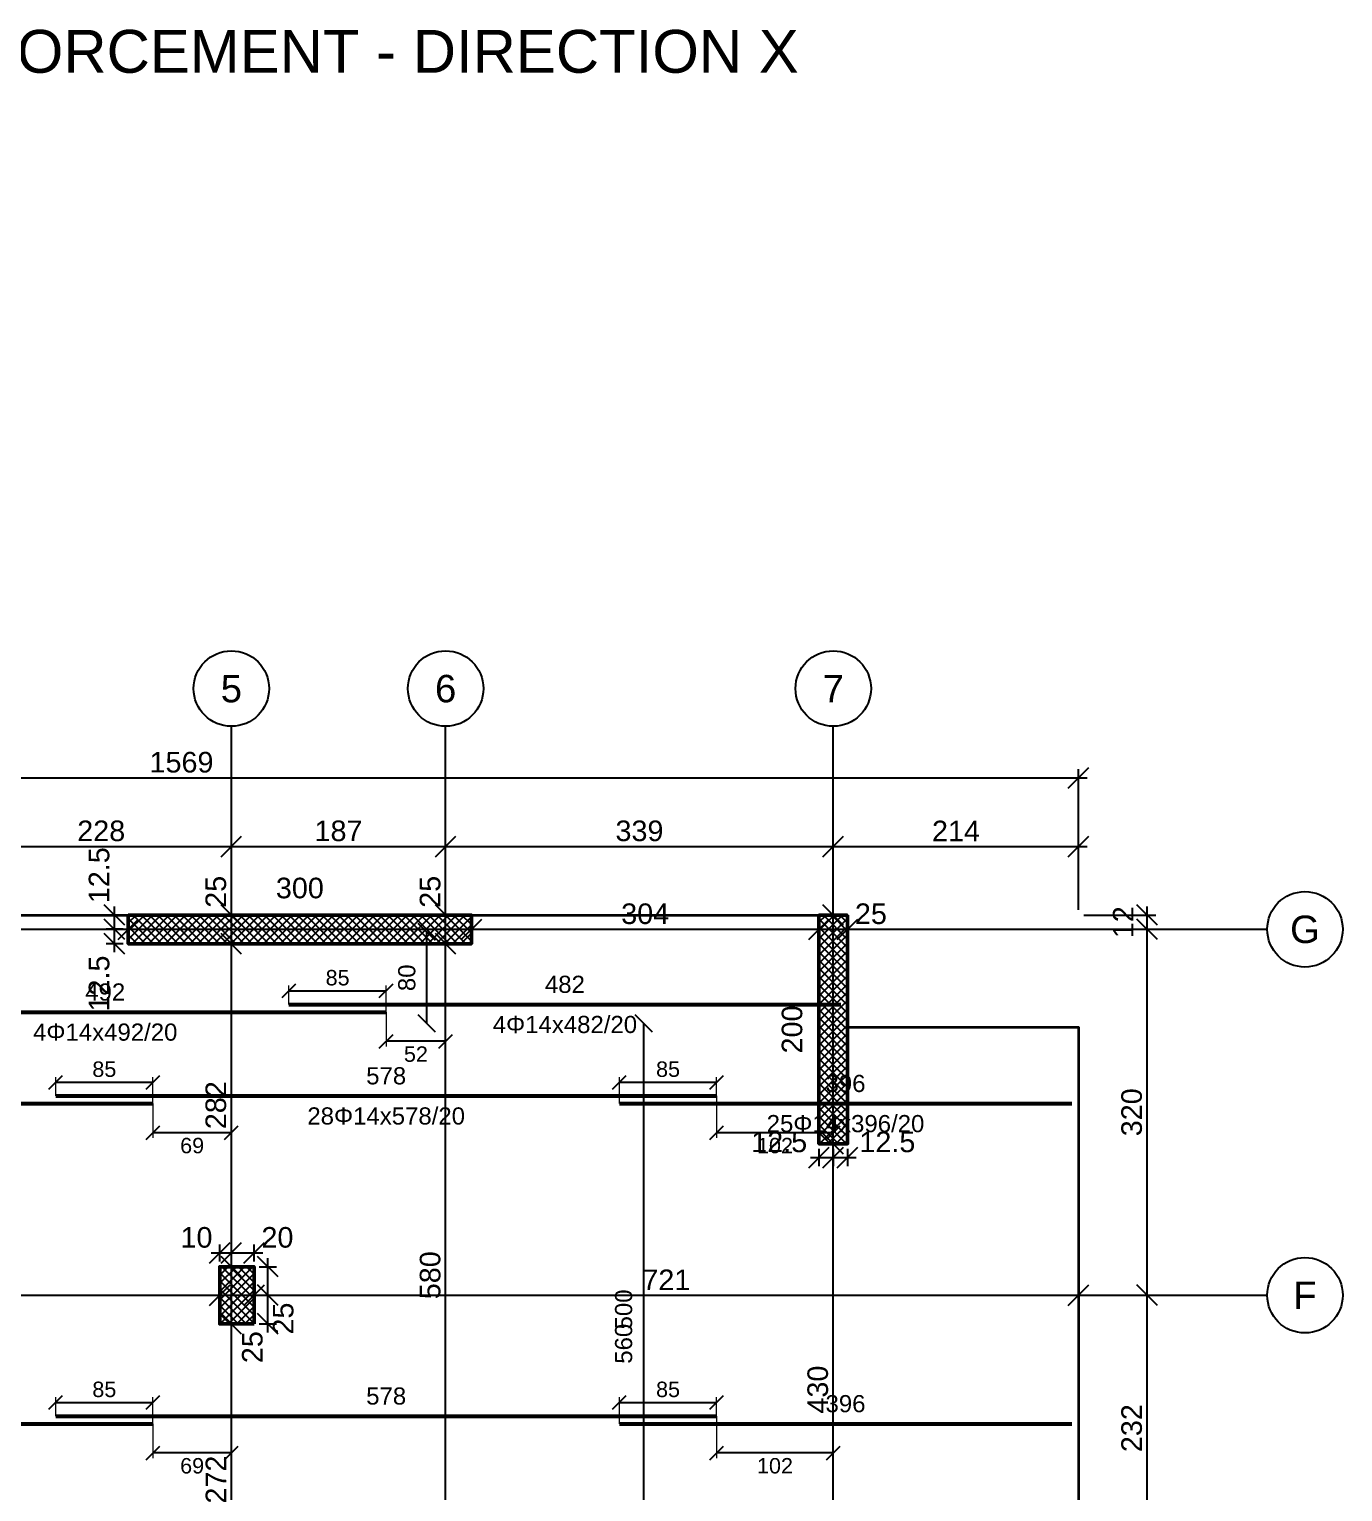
# Model space of a CAD drawing. Header units: millimetres. Extents: x -231 to 4719, y -2977 to 4533.
# Drawn here: x 651 to 1800, y -1577 to -298 of the extents above; entities that cross this region are included whole.
import ezdxf
from ezdxf.enums import TextEntityAlignment as Align

# ---------------------------------------------------------------- set-up
doc = ezdxf.new("R2010")
doc.units = ezdxf.units.MM
for name, color, linetype, lineweight in [('COLUMN', 4, 'Continuous', 50), ('SLAB', 3, 'Continuous', 35), ('WALL', 1, 'Continuous', 50)]:
    doc.layers.add(name, color=color, linetype=linetype, lineweight=lineweight)
for name, color, linetype in [('FW_AXIS', 7, 'Continuous'), ('FW_COLUMN_HATCH', 8, 'Continuous'), ('FW_DIM', 7, 'Continuous'), ('FW_WALL_HATCH', 8, 'Continuous'), ('REB_NOTES', 7, 'Continuous'), ('REB_TOP_MESH_X', 5, 'Continuous'), ('REB_TOP_MESH_X_AXDIM', 5, 'Continuous'), ('REB_TOP_MESH_X_LAP', 5, 'Continuous'), ('REB_TOP_MESH_X_RANGE', 5, 'Continuous'), ('REB_TOP_MESH_X_TEXT', 5, 'Continuous')]:
    doc.layers.add(name, color=color, linetype=linetype)
doc.styles.add('REBAR_TXT', font='arial.ttf')
doc.styles.get("Standard").update_dxf_attribs({"font": 'arial.ttf'})
doc.dimstyles.new('FW_DIM', dxfattribs={"dimtxt": 18, "dimasz": 9, "dimexe": 7.5, "dimexo": 4.5, "dimgap": 4.5, "dimtad": 1, "dimdec": 0, "dimtxsty": 'Standard', "dimtsz": 9, "dimcen": 2.5, "dimdle": 7.5, "dimclrd": 256, "dimclre": 256, "dimclrt": 7, "dimazin": 3, "dimtfac": 1, "dimtmove": 2, "dimatfit": 3})
doc.dimstyles.new('REBAR LAP', dxfattribs={"dimtxt": 13.5, "dimasz": 2.5, "dimexe": 4.5, "dimexo": 0, "dimgap": 4.5, "dimtad": 1, "dimdec": 0, "dimtxsty": 'Standard', "dimtsz": 6, "dimcen": 2.5, "dimclrd": 6, "dimclre": 6, "dimclrt": 7, "dimazin": 3, "dimtfac": 1, "dimtmove": 2, "dimatfit": 3, "dimlwd": 25, "dimlwe": 18})
doc.dimstyles.new('REBAR M-200', dxfattribs={"dimtxt": 15, "dimasz": 15, "dimexe": 25, "dimexo": 12.5, "dimgap": 10, "dimtad": 1, "dimdec": 0, "dimtxsty": 'Standard', "dimblk": 'NONE', "dimcen": 50, "dimse1": 1, "dimse2": 1, "dimclrd": 6, "dimclre": 6, "dimclrt": 7, "dimazin": 3, "dimtfac": 1, "dimtmove": 2, "dimatfit": 3, "dimldrblk": 'NONE', "dimlwd": 53})
doc.dimstyles.new('REBAR RANGE', dxfattribs={"dimtxt": 15, "dimasz": 2.5, "dimexe": 0, "dimexo": 0, "dimgap": 10, "dimtad": 1, "dimdec": 0, "dimtxsty": 'Standard', "dimtsz": 7.5, "dimcen": 2.5, "dimse1": 1, "dimse2": 1, "dimclrd": 6, "dimclre": 6, "dimclrt": 7, "dimazin": 3, "dimtfac": 1, "dimtmove": 2, "dimatfit": 3, "dimlwd": 25})

# ---------------------------------------------------------------- blocks, each defined once
blk = doc.blocks.new('*D657')
at = {"color": 6, "lineweight": 53}
blk.add_line((271, -1237.6), (759.5, -1237.6), dxfattribs=at)
at = {"layer": 'Defpoints'}
for p in [(271, -1237.6), (271, -1237.6), (759.5, -1237.6)]:
    blk.add_point(p, dxfattribs=at)
at = {"layer": 'REB_TOP_MESH_X', "color": 7, "insert": (515.2, -1220.1), "char_height": 15, "attachment_point": 5}
blk.add_mtext('488', dxfattribs=at)
blk = doc.blocks.new('_NONE')
blk = doc.blocks.new('*D658')
at = {"color": 6, "lineweight": 53}
blk.add_line((674.5, -1230.9), (1252.5, -1230.9), dxfattribs=at)
at = {"layer": 'Defpoints'}
for p in [(674.5, -1230.9), (674.5, -1230.9), (1252.5, -1230.9)]:
    blk.add_point(p, dxfattribs=at)
at = {"layer": 'REB_TOP_MESH_X', "color": 7, "insert": (963.5, -1213.4), "char_height": 15, "attachment_point": 5}
blk.add_mtext('578', dxfattribs=at)
blk = doc.blocks.new('*D659')
at = {"color": 6, "lineweight": 53}
blk.add_line((1167.5, -1237.6), (1563, -1237.6), dxfattribs=at)
at = {"layer": 'Defpoints'}
for p in [(1167.5, -1237.6), (1167.5, -1237.6), (1563, -1237.6)]:
    blk.add_point(p, dxfattribs=at)
at = {"layer": 'REB_TOP_MESH_X', "color": 7, "insert": (1365.2, -1220.1), "char_height": 15, "attachment_point": 5}
blk.add_mtext('396', dxfattribs=at)
blk = doc.blocks.new('_OBLIQUE')
at = {"color": 0, "linetype": 'BYBLOCK'}
blk.add_line((-0.5, -0.5), (0.5, 0.5), dxfattribs=at)
blk = doc.blocks.new('*D660')
at = {"color": 6, "lineweight": 18}
for p, q in [((674.5, -1230.9), (674.5, -1214.4)), ((759.5, -1237.6), (759.5, -1214.4))]:
    blk.add_line(p, q, dxfattribs=at)
at = {"color": 6, "lineweight": 25}
blk.add_line((674.5, -1218.9), (759.5, -1218.9), dxfattribs=at)
at = {"layer": 'Defpoints'}
for p in [(674.5, -1218.9), (674.5, -1230.9), (759.5, -1237.6)]:
    blk.add_point(p, dxfattribs=at)
at = {"layer": 'REB_TOP_MESH_X_LAP', "color": 6, "xscale": 12, "yscale": 12}
for p in [(674.5, -1218.9), (759.5, -1218.9)]:
    blk.add_blockref('_OBLIQUE', p, dxfattribs=at)
at = {"layer": 'REB_TOP_MESH_X_LAP', "color": 7, "insert": (717, -1207.6), "char_height": 13.5, "attachment_point": 5}
blk.add_mtext('85', dxfattribs=at)
blk = doc.blocks.new('*D661')
at = {"color": 6, "lineweight": 18}
for p, q in [((759.5, -1237.6), (759.5, -1267.6)), ((828.1, -1237.6), (828.1, -1267.6))]:
    blk.add_line(p, q, dxfattribs=at)
at = {"color": 6, "lineweight": 25}
blk.add_line((828.1, -1263.1), (759.5, -1263.1), dxfattribs=at)
at = {"layer": 'Defpoints'}
for p in [(759.5, -1237.6), (828.1, -1237.6), (828.1, -1263.1)]:
    blk.add_point(p, dxfattribs=at)
at = {"layer": 'REB_TOP_MESH_X_AXDIM', "color": 6, "xscale": 12, "yscale": 12}
for p in [(759.5, -1263.1), (828.1, -1263.1)]:
    blk.add_blockref('_OBLIQUE', p, dxfattribs=at)
at = {"layer": 'REB_TOP_MESH_X_AXDIM', "color": 7, "insert": (793.8, -1274.4), "char_height": 13.5, "attachment_point": 5}
blk.add_mtext('69', dxfattribs=at)
blk = doc.blocks.new('*D662')
at = {"color": 6, "lineweight": 18}
for p, q in [((1167.5, -1237.6), (1167.5, -1214.4)), ((1252.5, -1230.9), (1252.5, -1214.4))]:
    blk.add_line(p, q, dxfattribs=at)
at = {"color": 6, "lineweight": 25}
blk.add_line((1167.5, -1218.9), (1252.5, -1218.9), dxfattribs=at)
at = {"layer": 'Defpoints'}
for p in [(1167.5, -1218.9), (1167.5, -1237.6), (1252.5, -1230.9)]:
    blk.add_point(p, dxfattribs=at)
at = {"layer": 'REB_TOP_MESH_X_LAP', "color": 6, "xscale": 12, "yscale": 12}
for p in [(1167.5, -1218.9), (1252.5, -1218.9)]:
    blk.add_blockref('_OBLIQUE', p, dxfattribs=at)
at = {"layer": 'REB_TOP_MESH_X_LAP', "color": 7, "insert": (1210, -1207.6), "char_height": 13.5, "attachment_point": 5}
blk.add_mtext('85', dxfattribs=at)
blk = doc.blocks.new('*D663')
at = {"color": 6, "lineweight": 18}
for p, q in [((1252.5, -1230.9), (1252.5, -1267.6)), ((1354.5, -1230.9), (1354.5, -1267.6))]:
    blk.add_line(p, q, dxfattribs=at)
at = {"color": 6, "lineweight": 25}
blk.add_line((1354.5, -1263.1), (1252.5, -1263.1), dxfattribs=at)
at = {"layer": 'Defpoints'}
for p in [(1252.5, -1230.9), (1354.5, -1230.9), (1354.5, -1263.1)]:
    blk.add_point(p, dxfattribs=at)
at = {"layer": 'REB_TOP_MESH_X_AXDIM', "color": 6, "xscale": 12, "yscale": 12}
for p in [(1252.5, -1263.1), (1354.5, -1263.1)]:
    blk.add_blockref('_OBLIQUE', p, dxfattribs=at)
at = {"layer": 'REB_TOP_MESH_X_AXDIM', "color": 7, "insert": (1303.5, -1274.4), "char_height": 13.5, "attachment_point": 5}
blk.add_mtext('102', dxfattribs=at)
blk = doc.blocks.new('*D664')
at = {"color": 6, "lineweight": 53}
blk.add_line((339, -1517.6), (759.5, -1517.6), dxfattribs=at)
at = {"layer": 'Defpoints'}
for p in [(339, -1517.6), (339, -1517.6), (759.5, -1517.6)]:
    blk.add_point(p, dxfattribs=at)
at = {"layer": 'REB_TOP_MESH_X', "color": 7, "insert": (549.2, -1500.1), "char_height": 15, "attachment_point": 5}
blk.add_mtext('420', dxfattribs=at)
blk = doc.blocks.new('*D665')
at = {"color": 6, "lineweight": 53}
blk.add_line((674.5, -1510.9), (1252.5, -1510.9), dxfattribs=at)
at = {"layer": 'Defpoints'}
for p in [(674.5, -1510.9), (674.5, -1510.9), (1252.5, -1510.9)]:
    blk.add_point(p, dxfattribs=at)
at = {"layer": 'REB_TOP_MESH_X', "color": 7, "insert": (963.5, -1493.4), "char_height": 15, "attachment_point": 5}
blk.add_mtext('578', dxfattribs=at)
blk = doc.blocks.new('*D666')
at = {"color": 6, "lineweight": 53}
blk.add_line((1167.5, -1517.6), (1563, -1517.6), dxfattribs=at)
at = {"layer": 'Defpoints'}
for p in [(1167.5, -1517.6), (1167.5, -1517.6), (1563, -1517.6)]:
    blk.add_point(p, dxfattribs=at)
at = {"layer": 'REB_TOP_MESH_X', "color": 7, "insert": (1365.2, -1500.1), "char_height": 15, "attachment_point": 5}
blk.add_mtext('396', dxfattribs=at)
blk = doc.blocks.new('*D667')
at = {"color": 6, "lineweight": 18}
for p, q in [((674.5, -1510.9), (674.5, -1494.4)), ((759.5, -1517.6), (759.5, -1494.4))]:
    blk.add_line(p, q, dxfattribs=at)
at = {"color": 6, "lineweight": 25}
blk.add_line((674.5, -1498.9), (759.5, -1498.9), dxfattribs=at)
at = {"layer": 'Defpoints'}
for p in [(674.5, -1498.9), (674.5, -1510.9), (759.5, -1517.6)]:
    blk.add_point(p, dxfattribs=at)
at = {"layer": 'REB_TOP_MESH_X_LAP', "color": 6, "xscale": 12, "yscale": 12}
for p in [(674.5, -1498.9), (759.5, -1498.9)]:
    blk.add_blockref('_OBLIQUE', p, dxfattribs=at)
at = {"layer": 'REB_TOP_MESH_X_LAP', "color": 7, "insert": (717, -1487.6), "char_height": 13.5, "attachment_point": 5}
blk.add_mtext('85', dxfattribs=at)
blk = doc.blocks.new('*D668')
at = {"color": 6, "lineweight": 18}
for p, q in [((759.5, -1517.6), (759.5, -1547.6)), ((828.1, -1517.6), (828.1, -1547.6))]:
    blk.add_line(p, q, dxfattribs=at)
at = {"color": 6, "lineweight": 25}
blk.add_line((828.1, -1543.1), (759.5, -1543.1), dxfattribs=at)
at = {"layer": 'Defpoints'}
for p in [(759.5, -1517.6), (828.1, -1517.6), (828.1, -1543.1)]:
    blk.add_point(p, dxfattribs=at)
at = {"layer": 'REB_TOP_MESH_X_AXDIM', "color": 6, "xscale": 12, "yscale": 12}
for p in [(759.5, -1543.1), (828.1, -1543.1)]:
    blk.add_blockref('_OBLIQUE', p, dxfattribs=at)
at = {"layer": 'REB_TOP_MESH_X_AXDIM', "color": 7, "insert": (793.8, -1554.4), "char_height": 13.5, "attachment_point": 5}
blk.add_mtext('69', dxfattribs=at)
blk = doc.blocks.new('*D669')
at = {"color": 6, "lineweight": 18}
for p, q in [((1167.5, -1517.6), (1167.5, -1494.4)), ((1252.5, -1510.9), (1252.5, -1494.4))]:
    blk.add_line(p, q, dxfattribs=at)
at = {"color": 6, "lineweight": 25}
blk.add_line((1167.5, -1498.9), (1252.5, -1498.9), dxfattribs=at)
at = {"layer": 'Defpoints'}
for p in [(1167.5, -1498.9), (1167.5, -1517.6), (1252.5, -1510.9)]:
    blk.add_point(p, dxfattribs=at)
at = {"layer": 'REB_TOP_MESH_X_LAP', "color": 6, "xscale": 12, "yscale": 12}
for p in [(1167.5, -1498.9), (1252.5, -1498.9)]:
    blk.add_blockref('_OBLIQUE', p, dxfattribs=at)
at = {"layer": 'REB_TOP_MESH_X_LAP', "color": 7, "insert": (1210, -1487.6), "char_height": 13.5, "attachment_point": 5}
blk.add_mtext('85', dxfattribs=at)
blk = doc.blocks.new('*D670')
at = {"color": 6, "lineweight": 18}
for p, q in [((1252.5, -1510.9), (1252.5, -1547.6)), ((1354.5, -1510.9), (1354.5, -1547.6))]:
    blk.add_line(p, q, dxfattribs=at)
at = {"color": 6, "lineweight": 25}
blk.add_line((1354.5, -1543.1), (1252.5, -1543.1), dxfattribs=at)
at = {"layer": 'Defpoints'}
for p in [(1252.5, -1510.9), (1354.5, -1510.9), (1354.5, -1543.1)]:
    blk.add_point(p, dxfattribs=at)
at = {"layer": 'REB_TOP_MESH_X_AXDIM', "color": 6, "xscale": 12, "yscale": 12}
for p in [(1252.5, -1543.1), (1354.5, -1543.1)]:
    blk.add_blockref('_OBLIQUE', p, dxfattribs=at)
at = {"layer": 'REB_TOP_MESH_X_AXDIM', "color": 7, "insert": (1303.5, -1554.4), "char_height": 13.5, "attachment_point": 5}
blk.add_mtext('102', dxfattribs=at)
blk = doc.blocks.new('*D679')
at = {"color": 6, "lineweight": 53}
blk.add_line((472, -1157.6), (963.5, -1157.6), dxfattribs=at)
at = {"layer": 'Defpoints'}
for p in [(472, -1157.6), (472, -1157.6), (963.5, -1157.6)]:
    blk.add_point(p, dxfattribs=at)
at = {"layer": 'REB_TOP_MESH_X', "color": 7, "insert": (717.8, -1140.1), "char_height": 15, "attachment_point": 5}
blk.add_mtext('492', dxfattribs=at)
blk = doc.blocks.new('*D680')
at = {"color": 6, "lineweight": 53}
blk.add_line((878.5, -1150.9), (1361, -1150.9), dxfattribs=at)
at = {"layer": 'Defpoints'}
for p in [(878.5, -1150.9), (878.5, -1150.9), (1361, -1150.9)]:
    blk.add_point(p, dxfattribs=at)
at = {"layer": 'REB_TOP_MESH_X', "color": 7, "insert": (1119.8, -1133.4), "char_height": 15, "attachment_point": 5}
blk.add_mtext('482', dxfattribs=at)
blk = doc.blocks.new('*D681')
at = {"color": 6, "lineweight": 18}
for p, q in [((878.5, -1150.9), (878.5, -1134.4)), ((963.5, -1157.6), (963.5, -1134.4))]:
    blk.add_line(p, q, dxfattribs=at)
at = {"color": 6, "lineweight": 25}
blk.add_line((878.5, -1138.9), (963.5, -1138.9), dxfattribs=at)
at = {"layer": 'Defpoints'}
for p in [(878.5, -1138.9), (878.5, -1150.9), (963.5, -1157.6)]:
    blk.add_point(p, dxfattribs=at)
at = {"layer": 'REB_TOP_MESH_X_LAP', "color": 6, "xscale": 12, "yscale": 12}
for p in [(878.5, -1138.9), (963.5, -1138.9)]:
    blk.add_blockref('_OBLIQUE', p, dxfattribs=at)
at = {"layer": 'REB_TOP_MESH_X_LAP', "color": 7, "insert": (921, -1127.6), "char_height": 13.5, "attachment_point": 5}
blk.add_mtext('85', dxfattribs=at)
blk = doc.blocks.new('*D682')
at = {"color": 6, "lineweight": 18}
for p, q in [((963.5, -1157.6), (963.5, -1187.6)), ((1015.5, -1157.6), (1015.5, -1187.6))]:
    blk.add_line(p, q, dxfattribs=at)
at = {"color": 6, "lineweight": 25}
blk.add_line((1015.5, -1183.1), (963.5, -1183.1), dxfattribs=at)
at = {"layer": 'Defpoints'}
for p in [(963.5, -1157.6), (1015.5, -1157.6), (1015.5, -1183.1)]:
    blk.add_point(p, dxfattribs=at)
at = {"layer": 'REB_TOP_MESH_X_AXDIM', "color": 6, "xscale": 12, "yscale": 12}
for p in [(963.5, -1183.1), (1015.5, -1183.1)]:
    blk.add_blockref('_OBLIQUE', p, dxfattribs=at)
at = {"layer": 'REB_TOP_MESH_X_AXDIM', "color": 7, "insert": (989.5, -1194.4), "char_height": 13.5, "attachment_point": 5}
blk.add_mtext('52', dxfattribs=at)
blk = doc.blocks.new('*D723')
at = {"color": 6, "lineweight": 25}
blk.add_line((1188.8, -1727.6), (1188.8, -1167.6), dxfattribs=at)
at = {"layer": 'Defpoints'}
for p in [(1188.8, -1167.6), (1188.8, -1727.6), (1188.8, -1727.6)]:
    blk.add_point(p, dxfattribs=at)
at = {"layer": 'REB_TOP_MESH_X_RANGE', "color": 6, "xscale": 15, "yscale": 15, "rotation": 90}
for p in [(1188.8, -1167.6), (1188.8, -1727.6)]:
    blk.add_blockref('_OBLIQUE', p, dxfattribs=at)
at = {"layer": 'REB_TOP_MESH_X_RANGE', "color": 7, "insert": (1171.2, -1447.6), "char_height": 15, "attachment_point": 5, "rotation": 90}
blk.add_mtext('560', dxfattribs=at)
blk = doc.blocks.new('*D726')
at = {"color": 6, "lineweight": 25}
blk.add_line((1188.8, -1667.6), (1188.8, -1167.6), dxfattribs=at)
at = {"layer": 'Defpoints'}
for p in [(1188.8, -1167.6), (1188.8, -1667.6), (1188.8, -1667.6)]:
    blk.add_point(p, dxfattribs=at)
at = {"layer": 'REB_TOP_MESH_X_RANGE', "color": 6, "xscale": 15, "yscale": 15, "rotation": 90}
for p in [(1188.8, -1167.6), (1188.8, -1667.6)]:
    blk.add_blockref('_OBLIQUE', p, dxfattribs=at)
at = {"layer": 'REB_TOP_MESH_X_RANGE', "color": 7, "insert": (1171.2, -1417.6), "char_height": 15, "attachment_point": 5, "rotation": 90}
blk.add_mtext('500', dxfattribs=at)
blk = doc.blocks.new('*D736')
at = {"color": 6, "lineweight": 25}
blk.add_line((999.1, -1167.6), (999.1, -1087.6), dxfattribs=at)
at = {"layer": 'Defpoints'}
for p in [(999.1, -1087.6), (999.1, -1167.6), (999.1, -1167.6)]:
    blk.add_point(p, dxfattribs=at)
at = {"layer": 'REB_TOP_MESH_X_RANGE', "color": 6, "xscale": 15, "yscale": 15, "rotation": 90}
for p in [(999.1, -1087.6), (999.1, -1167.6)]:
    blk.add_blockref('_OBLIQUE', p, dxfattribs=at)
at = {"layer": 'REB_TOP_MESH_X_RANGE', "color": 7, "insert": (981.6, -1127.6), "char_height": 15, "attachment_point": 5, "rotation": 90}
blk.add_mtext('80', dxfattribs=at)
blk = doc.blocks.new('*D752')
for p, q in [((733.5, -1085.2), (718.5, -1085.2)), ((726, -1105.3), (726, -1077.7)), ((733.5, -1097.8), (718.5, -1097.8))]:
    blk.add_line(p, q)
at = {"layer": 'Defpoints'}
for p in [(738, -1085.2), (726, -1097.8), (738, -1097.8)]:
    blk.add_point(p, dxfattribs=at)
at = {"layer": 'FW_DIM', "xscale": 18, "yscale": 18, "rotation": 90}
for p in [(726, -1085.2), (726, -1097.8)]:
    blk.add_blockref('_OBLIQUE', p, dxfattribs=at)
at = {"layer": 'FW_DIM', "color": 7, "insert": (712.5, -1132.6), "char_height": 18, "attachment_point": 5, "rotation": 90}
blk.add_mtext('12.5', dxfattribs=at)
blk = doc.blocks.new('*D753')
for p, q in [((733.5, -1072.7), (718.5, -1072.7)), ((726, -1092.7), (726, -1065.2)), ((733.5, -1085.2), (718.5, -1085.2))]:
    blk.add_line(p, q)
at = {"layer": 'Defpoints'}
for p in [(738, -1072.7), (726, -1085.2), (738, -1085.2)]:
    blk.add_point(p, dxfattribs=at)
at = {"layer": 'FW_DIM', "xscale": 18, "yscale": 18, "rotation": 90}
for p in [(726, -1072.7), (726, -1085.2)]:
    blk.add_blockref('_OBLIQUE', p, dxfattribs=at)
at = {"layer": 'FW_DIM', "color": 7, "insert": (712.5, -1037.9), "char_height": 18, "attachment_point": 5, "rotation": 90}
blk.add_mtext('12.5', dxfattribs=at)
blk = doc.blocks.new('*D762')
for p, q in [((1342, -1277.2), (1342, -1292.2)), ((1354.5, -1277.2), (1354.5, -1292.2)), ((1334.5, -1284.7), (1362, -1284.7))]:
    blk.add_line(p, q)
at = {"layer": 'Defpoints'}
for p in [(1342, -1272.7), (1354.5, -1272.7), (1342, -1284.7)]:
    blk.add_point(p, dxfattribs=at)
at = {"layer": 'FW_DIM', "xscale": 18, "yscale": 18}
for p in [(1342, -1284.7), (1354.5, -1284.7)]:
    blk.add_blockref('_OBLIQUE', p, dxfattribs=at)
at = {"layer": 'FW_DIM', "color": 7, "insert": (1307.2, -1271.2), "char_height": 18, "attachment_point": 5}
blk.add_mtext('12.5', dxfattribs=at)
blk = doc.blocks.new('*D763')
for p, q in [((1354.5, -1277.2), (1354.5, -1292.2)), ((1367, -1277.2), (1367, -1292.2)), ((1347, -1284.7), (1374.5, -1284.7))]:
    blk.add_line(p, q)
at = {"layer": 'Defpoints'}
for p in [(1354.5, -1272.7), (1367, -1272.7), (1354.5, -1284.7)]:
    blk.add_point(p, dxfattribs=at)
at = {"layer": 'FW_DIM', "xscale": 18, "yscale": 18}
for p in [(1354.5, -1284.7), (1367, -1284.7)]:
    blk.add_blockref('_OBLIQUE', p, dxfattribs=at)
at = {"layer": 'FW_DIM', "color": 7, "insert": (1401.8, -1271.2), "char_height": 18, "attachment_point": 5}
blk.add_mtext('12.5', dxfattribs=at)
blk = doc.blocks.new('*D764')
for p, q in [((810.5, -1368.2), (835.6, -1368.2)), ((818, -1375.7), (818, -1360.7)), ((828.1, -1375.7), (828.1, -1360.7))]:
    blk.add_line(p, q)
at = {"layer": 'Defpoints'}
for p in [(818, -1368.2), (818, -1380.2), (828.1, -1380.2)]:
    blk.add_point(p, dxfattribs=at)
at = {"layer": 'FW_DIM', "xscale": 18, "yscale": 18}
for p in [(818, -1368.2), (828.1, -1368.2)]:
    blk.add_blockref('_OBLIQUE', p, dxfattribs=at)
at = {"layer": 'FW_DIM', "color": 7, "insert": (797.6, -1354.7), "char_height": 18, "attachment_point": 5}
blk.add_mtext('10', dxfattribs=at)
blk = doc.blocks.new('*D765')
for p, q in [((820.6, -1368.2), (855.5, -1368.2)), ((828.1, -1375.7), (828.1, -1360.7)), ((848, -1375.7), (848, -1360.7))]:
    blk.add_line(p, q)
at = {"layer": 'Defpoints'}
for p in [(828.1, -1368.2), (828.1, -1380.2), (848, -1380.2)]:
    blk.add_point(p, dxfattribs=at)
at = {"layer": 'FW_DIM', "xscale": 18, "yscale": 18}
for p in [(828.1, -1368.2), (848, -1368.2)]:
    blk.add_blockref('_OBLIQUE', p, dxfattribs=at)
at = {"layer": 'FW_DIM', "color": 7, "insert": (868.4, -1354.7), "char_height": 18, "attachment_point": 5}
blk.add_mtext('20', dxfattribs=at)
blk = doc.blocks.new('*D766')
for p, q in [((852.5, -1405.2), (867.5, -1405.2)), ((860, -1437.7), (860, -1397.7)), ((852.5, -1430.2), (867.5, -1430.2))]:
    blk.add_line(p, q)
at = {"layer": 'Defpoints'}
for p in [(848, -1405.2), (848, -1430.2), (860, -1430.2)]:
    blk.add_point(p, dxfattribs=at)
at = {"layer": 'FW_DIM', "xscale": 18, "yscale": 18, "rotation": 90}
for p in [(860, -1405.2), (860, -1430.2)]:
    blk.add_blockref('_OBLIQUE', p, dxfattribs=at)
at = {"layer": 'FW_DIM', "color": 7, "insert": (846.5, -1450.6), "char_height": 18, "attachment_point": 5, "rotation": 90}
blk.add_mtext('25', dxfattribs=at)
blk = doc.blocks.new('*D767')
for p, q in [((852.5, -1380.2), (867.5, -1380.2)), ((860, -1412.7), (860, -1372.7)), ((852.5, -1405.2), (867.5, -1405.2))]:
    blk.add_line(p, q)
at = {"layer": 'Defpoints'}
for p in [(848, -1380.2), (848, -1405.2), (860, -1405.2)]:
    blk.add_point(p, dxfattribs=at)
at = {"layer": 'FW_DIM', "xscale": 18, "yscale": 18, "rotation": 90}
for p in [(860, -1380.2), (860, -1405.2)]:
    blk.add_blockref('_OBLIQUE', p, dxfattribs=at)
at = {"layer": 'FW_DIM', "color": 7, "insert": (873.5, -1425.6), "char_height": 18, "attachment_point": 5, "rotation": 90}
blk.add_mtext('25', dxfattribs=at)
blk = doc.blocks.new('*D803')
for p, q in [((257.5, -1405.2), (825.5, -1405.2)), ((265, -1400.7), (265, -1397.7)), ((818, -1400.7), (818, -1397.7))]:
    blk.add_line(p, q)
at = {"layer": 'Defpoints'}
for p in [(265, -1405.2), (265, -1405.2), (818, -1405.2)]:
    blk.add_point(p, dxfattribs=at)
at = {"layer": 'FW_DIM', "xscale": 18, "yscale": 18}
for p in [(265, -1405.2), (818, -1405.2)]:
    blk.add_blockref('_OBLIQUE', p, dxfattribs=at)
at = {"layer": 'FW_DIM', "color": 7, "insert": (541.5, -1391.7), "char_height": 18, "attachment_point": 5}
blk.add_mtext('553', dxfattribs=at)
blk = doc.blocks.new('*D804')
for p, q in [((810.5, -1405.2), (855.5, -1405.2)), ((818, -1400.7), (818, -1397.7)), ((848, -1400.7), (848, -1397.7))]:
    blk.add_line(p, q)
at = {"layer": 'Defpoints'}
for p in [(818, -1405.2), (818, -1405.2), (848, -1405.2)]:
    blk.add_point(p, dxfattribs=at)
at = {"layer": 'FW_DIM', "xscale": 18, "yscale": 18}
for p in [(818, -1405.2), (848, -1405.2)]:
    blk.add_blockref('_OBLIQUE', p, dxfattribs=at)
blk = doc.blocks.new('*D805')
for p, q in [((840.5, -1405.2), (1576.5, -1405.2)), ((848, -1400.7), (848, -1397.7)), ((1569, -1400.7), (1569, -1397.7))]:
    blk.add_line(p, q)
at = {"layer": 'Defpoints'}
for p in [(848, -1405.2), (848, -1405.2), (1569, -1405.2)]:
    blk.add_point(p, dxfattribs=at)
at = {"layer": 'FW_DIM', "xscale": 18, "yscale": 18}
for p in [(848, -1405.2), (1569, -1405.2)]:
    blk.add_blockref('_OBLIQUE', p, dxfattribs=at)
at = {"layer": 'FW_DIM', "color": 7, "insert": (1208.5, -1391.7), "char_height": 18, "attachment_point": 5}
blk.add_mtext('721', dxfattribs=at)
blk = doc.blocks.new('*D807')
for p, q in [((484.5, -1085.2), (745.5, -1085.2)), ((492, -1080.7), (492, -1077.7)), ((738, -1080.7), (738, -1077.7))]:
    blk.add_line(p, q)
at = {"layer": 'Defpoints'}
for p in [(492, -1085.2), (492, -1085.2), (738, -1085.2)]:
    blk.add_point(p, dxfattribs=at)
at = {"layer": 'FW_DIM', "xscale": 18, "yscale": 18}
for p in [(492, -1085.2), (738, -1085.2)]:
    blk.add_blockref('_OBLIQUE', p, dxfattribs=at)
at = {"layer": 'FW_DIM', "color": 7, "insert": (615, -1071.7), "char_height": 18, "attachment_point": 5}
blk.add_mtext('246', dxfattribs=at)
blk = doc.blocks.new('*D808')
for p, q in [((730.5, -1085.2), (1045.5, -1085.2)), ((738, -1080.7), (738, -1077.7)), ((1038, -1080.7), (1038, -1077.7))]:
    blk.add_line(p, q)
at = {"layer": 'Defpoints'}
for p in [(738, -1085.2), (738, -1085.2), (1038, -1085.2)]:
    blk.add_point(p, dxfattribs=at)
at = {"layer": 'FW_DIM', "xscale": 18, "yscale": 18}
for p in [(738, -1085.2), (1038, -1085.2)]:
    blk.add_blockref('_OBLIQUE', p, dxfattribs=at)
at = {"layer": 'FW_DIM', "color": 7, "insert": (888, -1049.2), "char_height": 18, "attachment_point": 5}
blk.add_mtext('300', dxfattribs=at)
blk = doc.blocks.new('*D809')
for p, q in [((1030.5, -1085.2), (1349.5, -1085.2)), ((1038, -1080.7), (1038, -1077.7)), ((1342, -1080.7), (1342, -1077.7))]:
    blk.add_line(p, q)
at = {"layer": 'Defpoints'}
for p in [(1038, -1085.2), (1038, -1085.2), (1342, -1085.2)]:
    blk.add_point(p, dxfattribs=at)
at = {"layer": 'FW_DIM', "xscale": 18, "yscale": 18}
for p in [(1038, -1085.2), (1342, -1085.2)]:
    blk.add_blockref('_OBLIQUE', p, dxfattribs=at)
at = {"layer": 'FW_DIM', "color": 7, "insert": (1190, -1071.7), "char_height": 18, "attachment_point": 5}
blk.add_mtext('304', dxfattribs=at)
blk = doc.blocks.new('*D810')
for p, q in [((1334.5, -1085.2), (1374.5, -1085.2)), ((1342, -1080.7), (1342, -1077.7)), ((1367, -1080.7), (1367, -1077.7))]:
    blk.add_line(p, q)
at = {"layer": 'Defpoints'}
for p in [(1342, -1085.2), (1342, -1085.2), (1367, -1085.2)]:
    blk.add_point(p, dxfattribs=at)
at = {"layer": 'FW_DIM', "xscale": 18, "yscale": 18}
for p in [(1342, -1085.2), (1367, -1085.2)]:
    blk.add_blockref('_OBLIQUE', p, dxfattribs=at)
at = {"layer": 'FW_DIM', "color": 7, "insert": (1387.4, -1071.7), "char_height": 18, "attachment_point": 5}
blk.add_mtext('25', dxfattribs=at)
blk = doc.blocks.new('*D833')
for p, q in [((823.6, -1430.2), (820.6, -1430.2)), ((828.1, -1710.2), (828.1, -1422.7)), ((823.6, -1702.7), (820.6, -1702.7))]:
    blk.add_line(p, q)
at = {"layer": 'Defpoints'}
for p in [(828.1, -1430.2), (828.1, -1702.7), (828.1, -1702.7)]:
    blk.add_point(p, dxfattribs=at)
at = {"layer": 'FW_DIM', "xscale": 18, "yscale": 18, "rotation": 90}
for p in [(828.1, -1430.2), (828.1, -1702.7)]:
    blk.add_blockref('_OBLIQUE', p, dxfattribs=at)
at = {"layer": 'FW_DIM', "color": 7, "insert": (814.6, -1566.4), "char_height": 18, "attachment_point": 5, "rotation": 90}
blk.add_mtext('272', dxfattribs=at)
blk = doc.blocks.new('*D834')
for p, q in [((823.6, -1380.2), (820.6, -1380.2)), ((828.1, -1437.7), (828.1, -1372.7)), ((823.6, -1430.2), (820.6, -1430.2))]:
    blk.add_line(p, q)
at = {"layer": 'Defpoints'}
for p in [(828.1, -1380.2), (828.1, -1430.2), (828.1, -1430.2)]:
    blk.add_point(p, dxfattribs=at)
at = {"layer": 'FW_DIM', "xscale": 18, "yscale": 18, "rotation": 90}
for p in [(828.1, -1380.2), (828.1, -1430.2)]:
    blk.add_blockref('_OBLIQUE', p, dxfattribs=at)
blk = doc.blocks.new('*D835')
for p, q in [((823.6, -1097.8), (820.6, -1097.8)), ((828.1, -1387.7), (828.1, -1090.3)), ((823.6, -1380.2), (820.6, -1380.2))]:
    blk.add_line(p, q)
at = {"layer": 'Defpoints'}
for p in [(828.1, -1097.8), (828.1, -1380.2), (828.1, -1380.2)]:
    blk.add_point(p, dxfattribs=at)
at = {"layer": 'FW_DIM', "xscale": 18, "yscale": 18, "rotation": 90}
for p in [(828.1, -1097.8), (828.1, -1380.2)]:
    blk.add_blockref('_OBLIQUE', p, dxfattribs=at)
at = {"layer": 'FW_DIM', "color": 7, "insert": (814.6, -1239), "char_height": 18, "attachment_point": 5, "rotation": 90}
blk.add_mtext('282', dxfattribs=at)
blk = doc.blocks.new('*D836')
for p, q in [((823.6, -1072.8), (820.6, -1072.8)), ((828.1, -1105.3), (828.1, -1065.3)), ((823.6, -1097.8), (820.6, -1097.8))]:
    blk.add_line(p, q)
at = {"layer": 'Defpoints'}
for p in [(828.1, -1072.8), (828.1, -1097.8), (828.1, -1097.8)]:
    blk.add_point(p, dxfattribs=at)
at = {"layer": 'FW_DIM', "xscale": 18, "yscale": 18, "rotation": 90}
for p in [(828.1, -1072.8), (828.1, -1097.8)]:
    blk.add_blockref('_OBLIQUE', p, dxfattribs=at)
at = {"layer": 'FW_DIM', "color": 7, "insert": (814.6, -1052.4), "char_height": 18, "attachment_point": 5, "rotation": 90}
blk.add_mtext('25', dxfattribs=at)
blk = doc.blocks.new('*D840')
for p, q in [((1011, -1097.8), (1008, -1097.8)), ((1015.5, -1685.2), (1015.5, -1090.3)), ((1011, -1677.7), (1008, -1677.7))]:
    blk.add_line(p, q)
at = {"layer": 'Defpoints'}
for p in [(1015.5, -1097.8), (1015.5, -1677.7), (1015.5, -1677.7)]:
    blk.add_point(p, dxfattribs=at)
at = {"layer": 'FW_DIM', "xscale": 18, "yscale": 18, "rotation": 90}
for p in [(1015.5, -1097.8), (1015.5, -1677.7)]:
    blk.add_blockref('_OBLIQUE', p, dxfattribs=at)
at = {"layer": 'FW_DIM', "color": 7, "insert": (1002, -1387.7), "char_height": 18, "attachment_point": 5, "rotation": 90}
blk.add_mtext('580', dxfattribs=at)
blk = doc.blocks.new('*D841')
for p, q in [((1011, -1072.8), (1008, -1072.8)), ((1015.5, -1105.3), (1015.5, -1065.3)), ((1011, -1097.8), (1008, -1097.8))]:
    blk.add_line(p, q)
at = {"layer": 'Defpoints'}
for p in [(1015.5, -1072.8), (1015.5, -1097.8), (1015.5, -1097.8)]:
    blk.add_point(p, dxfattribs=at)
at = {"layer": 'FW_DIM', "xscale": 18, "yscale": 18, "rotation": 90}
for p in [(1015.5, -1072.8), (1015.5, -1097.8)]:
    blk.add_blockref('_OBLIQUE', p, dxfattribs=at)
at = {"layer": 'FW_DIM', "color": 7, "insert": (1002, -1052.4), "char_height": 18, "attachment_point": 5, "rotation": 90}
blk.add_mtext('25', dxfattribs=at)
blk = doc.blocks.new('*D847')
for p, q in [((1354.5, -1710.2), (1354.5, -1265.2)), ((1350, -1272.7), (1347, -1272.7)), ((1350, -1702.7), (1347, -1702.7))]:
    blk.add_line(p, q)
at = {"layer": 'Defpoints'}
for p in [(1354.5, -1272.7), (1354.5, -1702.7), (1354.5, -1702.7)]:
    blk.add_point(p, dxfattribs=at)
at = {"layer": 'FW_DIM', "xscale": 18, "yscale": 18, "rotation": 90}
for p in [(1354.5, -1272.7), (1354.5, -1702.7)]:
    blk.add_blockref('_OBLIQUE', p, dxfattribs=at)
at = {"layer": 'FW_DIM', "color": 7, "insert": (1341, -1487.7), "char_height": 18, "attachment_point": 5, "rotation": 90}
blk.add_mtext('430', dxfattribs=at)
blk = doc.blocks.new('*D848')
for p, q in [((1350, -1072.9), (1347, -1072.9)), ((1354.5, -1280.2), (1354.5, -1065.4)), ((1350, -1272.7), (1347, -1272.7))]:
    blk.add_line(p, q)
at = {"layer": 'Defpoints'}
for p in [(1354.5, -1072.9), (1354.5, -1272.7), (1354.5, -1272.7)]:
    blk.add_point(p, dxfattribs=at)
at = {"layer": 'FW_DIM', "xscale": 18, "yscale": 18, "rotation": 90}
for p in [(1354.5, -1072.9), (1354.5, -1272.7)]:
    blk.add_blockref('_OBLIQUE', p, dxfattribs=at)
at = {"layer": 'FW_DIM', "color": 7, "insert": (1318.5, -1172.8), "char_height": 18, "attachment_point": 5, "rotation": 90}
blk.add_mtext('200', dxfattribs=at)
blk = doc.blocks.new('*D853')
for p, q in [((600.5, -1068.2), (600.5, -1005.2)), ((828.1, -1068.2), (828.1, -1005.2)), ((593, -1012.7), (835.6, -1012.7))]:
    blk.add_line(p, q)
at = {"layer": 'Defpoints'}
for p in [(600.5, -1012.7), (600.5, -1072.7), (828.1, -1072.7)]:
    blk.add_point(p, dxfattribs=at)
at = {"layer": 'FW_DIM', "xscale": 18, "yscale": 18}
for p in [(600.5, -1012.7), (828.1, -1012.7)]:
    blk.add_blockref('_OBLIQUE', p, dxfattribs=at)
at = {"layer": 'FW_DIM', "color": 7, "insert": (714.3, -999.2), "char_height": 18, "attachment_point": 5}
blk.add_mtext('228', dxfattribs=at)
blk = doc.blocks.new('*D854')
for p, q in [((828.1, -1068.2), (828.1, -1005.2)), ((1015.5, -1068.2), (1015.5, -1005.2)), ((820.6, -1012.7), (1023, -1012.7))]:
    blk.add_line(p, q)
at = {"layer": 'Defpoints'}
for p in [(828.1, -1012.7), (828.1, -1072.7), (1015.5, -1072.7)]:
    blk.add_point(p, dxfattribs=at)
at = {"layer": 'FW_DIM', "xscale": 18, "yscale": 18}
for p in [(828.1, -1012.7), (1015.5, -1012.7)]:
    blk.add_blockref('_OBLIQUE', p, dxfattribs=at)
at = {"layer": 'FW_DIM', "color": 7, "insert": (921.8, -999.2), "char_height": 18, "attachment_point": 5}
blk.add_mtext('187', dxfattribs=at)
blk = doc.blocks.new('*D855')
for p, q in [((1015.5, -1068.2), (1015.5, -1005.2)), ((1354.5, -1068.2), (1354.5, -1005.2)), ((1008, -1012.7), (1362, -1012.7))]:
    blk.add_line(p, q)
at = {"layer": 'Defpoints'}
for p in [(1015.5, -1012.7), (1015.5, -1072.7), (1354.5, -1072.7)]:
    blk.add_point(p, dxfattribs=at)
at = {"layer": 'FW_DIM', "xscale": 18, "yscale": 18}
for p in [(1015.5, -1012.7), (1354.5, -1012.7)]:
    blk.add_blockref('_OBLIQUE', p, dxfattribs=at)
at = {"layer": 'FW_DIM', "color": 7, "insert": (1185, -999.2), "char_height": 18, "attachment_point": 5}
blk.add_mtext('339', dxfattribs=at)
blk = doc.blocks.new('*D856')
for p, q in [((1354.5, -1068.2), (1354.5, -1005.2)), ((1569, -1068.2), (1569, -1005.2)), ((1347, -1012.7), (1576.5, -1012.7))]:
    blk.add_line(p, q)
at = {"layer": 'Defpoints'}
for p in [(1354.5, -1012.7), (1354.5, -1072.7), (1569, -1072.7)]:
    blk.add_point(p, dxfattribs=at)
at = {"layer": 'FW_DIM', "xscale": 18, "yscale": 18}
for p in [(1354.5, -1012.7), (1569, -1012.7)]:
    blk.add_blockref('_OBLIQUE', p, dxfattribs=at)
at = {"layer": 'FW_DIM', "color": 7, "insert": (1461.8, -999.2), "char_height": 18, "attachment_point": 5}
blk.add_mtext('214', dxfattribs=at)
blk = doc.blocks.new('*D865')
for p, q in [((0, -1068.2), (0, -945.2)), ((1569, -1068.2), (1569, -945.2)), ((-7.5, -952.7), (1576.5, -952.7))]:
    blk.add_line(p, q)
at = {"layer": 'Defpoints'}
for p in [(0, -952.7), (0, -1072.7), (1569, -1072.7)]:
    blk.add_point(p, dxfattribs=at)
at = {"layer": 'FW_DIM', "xscale": 18, "yscale": 18}
for p in [(0, -952.7), (1569, -952.7)]:
    blk.add_blockref('_OBLIQUE', p, dxfattribs=at)
at = {"layer": 'FW_DIM', "color": 7, "insert": (784.5, -939.2), "char_height": 18, "attachment_point": 5}
blk.add_mtext('1569', dxfattribs=at)
blk = doc.blocks.new('*D879')
for p, q in [((1573.5, -1405.2), (1636.5, -1405.2)), ((1629, -1645.1), (1629, -1397.7)), ((1573.5, -1637.6), (1636.5, -1637.6))]:
    blk.add_line(p, q)
at = {"layer": 'Defpoints'}
for p in [(1569, -1405.2), (1569, -1637.6), (1629, -1637.6)]:
    blk.add_point(p, dxfattribs=at)
at = {"layer": 'FW_DIM', "xscale": 18, "yscale": 18, "rotation": 90}
for p in [(1629, -1405.2), (1629, -1637.6)]:
    blk.add_blockref('_OBLIQUE', p, dxfattribs=at)
at = {"layer": 'FW_DIM', "color": 7, "insert": (1615.5, -1521.4), "char_height": 18, "attachment_point": 5, "rotation": 90}
blk.add_mtext('232', dxfattribs=at)
blk = doc.blocks.new('*D880')
for p, q in [((1573.5, -1085.2), (1636.5, -1085.2)), ((1629, -1412.7), (1629, -1077.7)), ((1573.5, -1405.2), (1636.5, -1405.2))]:
    blk.add_line(p, q)
at = {"layer": 'Defpoints'}
for p in [(1569, -1085.2), (1569, -1405.2), (1629, -1405.2)]:
    blk.add_point(p, dxfattribs=at)
at = {"layer": 'FW_DIM', "xscale": 18, "yscale": 18, "rotation": 90}
for p in [(1629, -1085.2), (1629, -1405.2)]:
    blk.add_blockref('_OBLIQUE', p, dxfattribs=at)
at = {"layer": 'FW_DIM', "color": 7, "insert": (1615.5, -1245.2), "char_height": 18, "attachment_point": 5, "rotation": 90}
blk.add_mtext('320', dxfattribs=at)
blk = doc.blocks.new('*D881')
for p, q in [((1573.5, -1072.7), (1636.5, -1072.7)), ((1629, -1092.7), (1629, -1065.2)), ((1573.5, -1085.2), (1636.5, -1085.2))]:
    blk.add_line(p, q)
at = {"layer": 'Defpoints'}
for p in [(1569, -1072.7), (1569, -1085.2), (1629, -1085.2)]:
    blk.add_point(p, dxfattribs=at)
at = {"layer": 'FW_DIM', "xscale": 18, "yscale": 18, "rotation": 90}
for p in [(1629, -1072.7), (1629, -1085.2)]:
    blk.add_blockref('_OBLIQUE', p, dxfattribs=at)
at = {"layer": 'FW_DIM', "color": 7, "insert": (1608, -1079), "char_height": 18, "attachment_point": 5, "rotation": 90}
blk.add_mtext('12', dxfattribs=at)

msp = doc.modelspace()

# ---------------------------------------------------------------- hatches: boundary and pattern name
at = {"layer": 'FW_COLUMN_HATCH'}
h = msp.add_hatch(dxfattribs=at)
h.set_pattern_fill('ANSI37', scale=1.6)
h.paths.add_polyline_path([(848, -1430.2), (818, -1430.2), (818, -1380.2), (848, -1380.2), (848, -1430.2)])
at = {"layer": 'FW_WALL_HATCH'}
h = msp.add_hatch(dxfattribs=at)
h.set_pattern_fill('ANSI37', scale=1.6)
h.paths.add_polyline_path([(738, -1097.8), (738, -1072.7), (1038, -1072.7), (1038, -1097.8), (738, -1097.8)])
h = msp.add_hatch(dxfattribs=at)
h.set_pattern_fill('ANSI37', scale=1.6)
h.paths.add_polyline_path([(1367, -1072.9), (1367, -1272.7), (1342, -1272.7), (1342, -1072.9), (1367, -1072.9)])

# ---------------------------------------------------------------- linework, layer by layer
at = {"layer": 'COLUMN'}
msp.add_lwpolyline([(848, -1430.2), (818, -1430.2), (818, -1380.2), (848, -1380.2)], close=True, dxfattribs=at)
at = {"layer": 'FW_AXIS', "linetype": 'CONTINUOUS'}
for p, q in [((828.1, -1072.7), (828.1, -907.7)), ((1015.5, -1072.7), (1015.5, -907.7)), ((1354.5, -1072.7), (1354.5, -907.7)), ((1569, -1085.2), (1734, -1085.2)), ((1569, -1405.2), (1734, -1405.2))]:
    msp.add_line(p, q, dxfattribs=at)
at = {"layer": 'FW_AXIS', "color": 8}
for p, q in [((828.1, -2662.7), (828.1, -1072.7)), ((1015.5, -2662.7), (1015.5, -1072.7)), ((1354.5, -2662.7), (1354.5, -1072.7)), ((0, -1085.2), (1569, -1085.2)), ((0, -1405.2), (1569, -1405.2))]:
    msp.add_line(p, q, dxfattribs=at)
at = {"layer": 'FW_AXIS'}
for centre in [(828.1, -874.7), (1015.5, -874.7), (1354.5, -874.7), (1767, -1085.2), (1767, -1405.2)]:
    msp.add_circle(centre, 33, dxfattribs=at)
at = {"layer": 'SLAB'}
msp.add_lwpolyline([(467, -1072.7), (1367, -1072.9), (1367, -1170.7), (1569, -1170.7), (1569, -1674.7), (1367, -1674.7), (1367, -2060.7), (1569, -2060.7), (1569, -2564.7), (1367, -2564.7), (1367, -2662.7), (147, -2640), (147, -2542.1), (0, -2542.1), (0, -1775.7), (202.2, -1775.7), (202.2, -1737), (354.9, -1480.1), (265, -1480.1), (265, -1170.8), (467, -1170.8), (467, -1072.7)], dxfattribs=at)
at = {"layer": 'WALL'}
for points in [[(738, -1072.7), (1038, -1072.7), (1038, -1097.8), (738, -1097.8)], [(1367, -1072.9), (1342, -1072.9), (1342, -1272.7), (1367, -1272.7)]]:
    msp.add_lwpolyline(points, close=True, dxfattribs=at)

# ---------------------------------------------------------------- texts
at = {"layer": 'FW_AXIS', "color": 7, "style": 'REBAR_TXT'}
for s, p in [('5', (828.1, -874.7)), ('6', (1015.5, -874.7)), ('7', (1354.5, -874.7)), ('G', (1767, -1085.2)), ('F', (1767, -1405.2))]:
    msp.add_text(s, height=24, dxfattribs=at).set_placement(p, align=Align.MIDDLE_CENTER)
at = {"layer": 'REB_NOTES', "color": 7, "style": 'REBAR_TXT'}
msp.add_text('BOTTOM REINFORCEMENT - DIRECTION X', height=37.5, dxfattribs=at).set_placement((784.5, -298.7), align=Align.TOP_CENTER)
at = {"layer": 'REB_TOP_MESH_X_TEXT', "color": 7, "style": 'REBAR_TXT'}
for s, p in [('4Φ14x482/20', (1119.8, -1160.9)), ('4Φ14x492/20', (717.8, -1167.6)), ('28Φ14x578/20', (963.5, -1240.9)), ('25Φ14x396/20', (1365.2, -1247.6))]:
    msp.add_text(s, height=15, dxfattribs=at).set_placement(p, align=Align.TOP_CENTER)

# ---------------------------------------------------------------- dimensions: what is measured, and where the dimension line sits
at = {"layer": 'FW_DIM'}
for base, p1, p2, picture, middle in [((0, -952.7), (0, -1072.7), (1569, -1072.7), '*D865', (784.5, -939.2)), ((600.5, -1012.7), (600.5, -1072.7), (828.1, -1072.7), '*D853', (714.3, -999.2)), ((828.1, -1012.7), (828.1, -1072.7), (1015.5, -1072.7), '*D854', (921.8, -999.2)), ((1015.5, -1012.7), (1015.5, -1072.7), (1354.5, -1072.7), '*D855', (1185, -999.2)), ((1354.5, -1012.7196416), (1354.5, -1072.7196416), (1569, -1072.7196416), '*D856', (1461.75, -999.2196416))]:
    dim = msp.add_linear_dim(base=base, p1=p1, p2=p2, dimstyle='FW_DIM', dxfattribs=at)
    dim.commit()
    dim.dimension.update_dxf_attribs({"geometry": picture, "text_midpoint": middle})
for base, p1, p2, text, picture, middle in [((726, -1085.2), (738, -1085.2), (738, -1072.7), '12.5', '*D753', (712.5, -1037.9)), ((828.1, -1097.8), (828.1, -1097.8), (828.1, -1072.8), '25', '*D836', (814.6, -1052.4)), ((1015.5, -1097.8), (1015.5, -1097.8), (1015.5, -1072.8), '25', '*D841', (1002, -1052.4)), ((1354.5, -1272.7), (1354.5, -1272.7), (1354.5, -1072.9), '200', '*D848', (1318.5, -1172.8)), ((726, -1097.8), (738, -1097.8), (738, -1085.2), '12.5', '*D752', (712.5, -1132.6)), ((828.1, -1380.2), (828.1, -1380.2), (828.1, -1097.8), '282', '*D835', (814.6, -1239)), ((1015.5, -1677.7), (1015.5, -1677.7), (1015.5, -1097.8), '580', '*D840', (1002, -1387.7)), ((1354.5, -1702.7), (1354.5, -1702.7), (1354.5, -1272.7), '430', '*D847', (1341, -1487.7)), ((828.1, -1430.2), (828.1, -1430.2), (828.1, -1380.2), ' ', '*D834', (828.1, -1405.2)), ((860, -1405.2), (848, -1405.2), (848, -1380.2), '25', '*D767', (873.5, -1425.6)), ((860, -1430.2), (848, -1430.2), (848, -1405.2), '25', '*D766', (846.5, -1450.6)), ((828.1, -1702.7), (828.1, -1702.7), (828.1, -1430.2), '272', '*D833', (814.6, -1566.4))]:
    dim = msp.add_linear_dim(base=base, p1=p1, p2=p2, angle=90, text=text, dimstyle='FW_DIM', override={"dimtmove": 2}, dxfattribs=at)
    dim.commit()
    dim.dimension.update_dxf_attribs({"geometry": picture, "text_midpoint": middle, "dimtype": 160})
for base, p1, p2, text, picture, middle in [((738, -1085.2), (738, -1085.2), (1038, -1085.2), '300', '*D808', (888, -1049.2)), ((492, -1085.2), (492, -1085.2), (738, -1085.2), '246', '*D807', (615, -1071.7)), ((1038, -1085.2), (1038, -1085.2), (1342, -1085.2), '304', '*D809', (1190, -1071.7)), ((1342, -1085.2), (1342, -1085.2), (1367, -1085.2), '25', '*D810', (1387.4, -1071.7)), ((1342, -1284.7), (1342, -1272.7), (1354.5, -1272.7), '12.5', '*D762', (1307.2, -1271.2)), ((1354.5, -1284.7), (1354.5, -1272.7), (1367, -1272.7), '12.5', '*D763', (1401.8, -1271.2)), ((818, -1368.2), (818, -1380.2), (828.1, -1380.2), '10', '*D764', (797.6, -1354.7)), ((828.1, -1368.2), (828.1, -1380.2), (848, -1380.2), '20', '*D765', (868.4, -1354.7)), ((265, -1405.2), (265, -1405.2), (818, -1405.2), '553', '*D803', (541.5, -1391.7)), ((848, -1405.2), (848, -1405.2), (1569, -1405.2), '721', '*D805', (1208.5, -1391.7)), ((818, -1405.2), (818, -1405.2), (848, -1405.2), ' ', '*D804', (833, -1405.2))]:
    dim = msp.add_linear_dim(base=base, p1=p1, p2=p2, text=text, dimstyle='FW_DIM', override={"dimtmove": 2}, dxfattribs=at)
    dim.commit()
    dim.dimension.update_dxf_attribs({"geometry": picture, "text_midpoint": middle, "dimtype": 160})
for base, p1, p2, picture, middle in [((1629.0398754, -1085.2134907), (1569.0398754, -1085.2134907), (1569.0398754, -1072.7134907), '*D881', (1608.0398754, -1078.9634907)), ((1629, -1405.2), (1569, -1405.2), (1569, -1085.2), '*D880', (1615.5, -1245.2)), ((1629, -1637.6), (1569, -1637.6), (1569, -1405.2), '*D879', (1615.5, -1521.4))]:
    dim = msp.add_linear_dim(base=base, p1=p1, p2=p2, angle=90, dimstyle='FW_DIM', dxfattribs=at)
    dim.commit()
    dim.dimension.update_dxf_attribs({"geometry": picture, "text_midpoint": middle})
at = {"layer": 'REB_TOP_MESH_X'}
for base, p1, p2, picture, middle in [((878.5, -1150.8709433), (878.5, -1150.8709433), (1361, -1150.8709433), '*D680', (1119.75, -1133.3709433)), ((472, -1157.6209433), (472, -1157.6209433), (963.5, -1157.6209433), '*D679', (717.75, -1140.1209433)), ((271, -1237.6209433), (271, -1237.6209433), (759.5, -1237.6209433), '*D657', (515.25, -1220.1209433)), ((674.5, -1230.9), (674.5, -1230.9), (1252.5, -1230.9), '*D658', (963.5, -1213.4)), ((1167.5, -1237.6209433), (1167.5, -1237.6209433), (1563, -1237.6209433), '*D659', (1365.25, -1220.1209433)), ((339, -1517.6209433), (339, -1517.6209433), (759.5, -1517.6209433), '*D664', (549.25, -1500.1209433)), ((674.5, -1510.9), (674.5, -1510.9), (1252.5, -1510.9), '*D665', (963.5, -1493.4)), ((1167.5, -1517.6209433), (1167.5, -1517.6209433), (1563, -1517.6209433), '*D666', (1365.25, -1500.1209433))]:
    dim = msp.add_linear_dim(base=base, p1=p1, p2=p2, dimstyle='REBAR M-200', dxfattribs=at)
    dim.commit()
    dim.dimension.update_dxf_attribs({"geometry": picture, "text_midpoint": middle})
at = {"layer": 'REB_TOP_MESH_X_AXDIM'}
for base, p1, p2, picture, middle in [((1015.5, -1183.1), (1015.5, -1157.6), (963.5, -1157.6), '*D682', (989.5, -1194.4)), ((828.1, -1263.1), (828.1, -1237.6), (759.5, -1237.6), '*D661', (793.8, -1274.4)), ((1354.5, -1263.1), (1354.5, -1230.9), (1252.5, -1230.9), '*D663', (1303.5, -1274.4)), ((828.1, -1543.1), (828.1, -1517.6), (759.5, -1517.6), '*D668', (793.8, -1554.4)), ((1354.5, -1543.1), (1354.5, -1510.9), (1252.5, -1510.9), '*D670', (1303.5, -1554.4))]:
    dim = msp.add_linear_dim(base=base, p1=p1, p2=p2, dimstyle='REBAR LAP', dxfattribs=at)
    dim.commit()
    dim.dimension.update_dxf_attribs({"geometry": picture, "text_midpoint": middle})
at = {"layer": 'REB_TOP_MESH_X_LAP'}
for base, p1, p2, picture, middle in [((878.5, -1138.9), (878.5, -1150.9), (963.5, -1157.6), '*D681', (921, -1127.6)), ((674.5, -1218.9), (674.5, -1230.9), (759.5, -1237.6), '*D660', (717, -1207.6)), ((1167.5, -1218.9), (1167.5, -1237.6), (1252.5, -1230.9), '*D662', (1210, -1207.6)), ((674.5, -1498.9), (674.5, -1510.9), (759.5, -1517.6), '*D667', (717, -1487.6)), ((1167.5, -1498.9), (1167.5, -1517.6), (1252.5, -1510.9), '*D669', (1210, -1487.6))]:
    dim = msp.add_linear_dim(base=base, p1=p1, p2=p2, dimstyle='REBAR LAP', dxfattribs=at)
    dim.commit()
    dim.dimension.update_dxf_attribs({"geometry": picture, "text_midpoint": middle})
at = {"layer": 'REB_TOP_MESH_X_RANGE'}
for base, p1, p2, picture, middle in [((999.1, -1167.6), (999.1, -1167.6), (999.1, -1087.6), '*D736', (981.6, -1127.6)), ((1188.8, -1727.6), (1188.8, -1727.6), (1188.8, -1167.6), '*D723', (1171.2, -1447.6)), ((1188.8, -1667.6), (1188.8, -1667.6), (1188.8, -1167.6), '*D726', (1171.2, -1417.6))]:
    dim = msp.add_linear_dim(base=base, p1=p1, p2=p2, angle=90, dimstyle='REBAR RANGE', dxfattribs=at)
    dim.commit()
    dim.dimension.update_dxf_attribs({"geometry": picture, "text_midpoint": middle})

doc.saveas('drawing.dxf')
